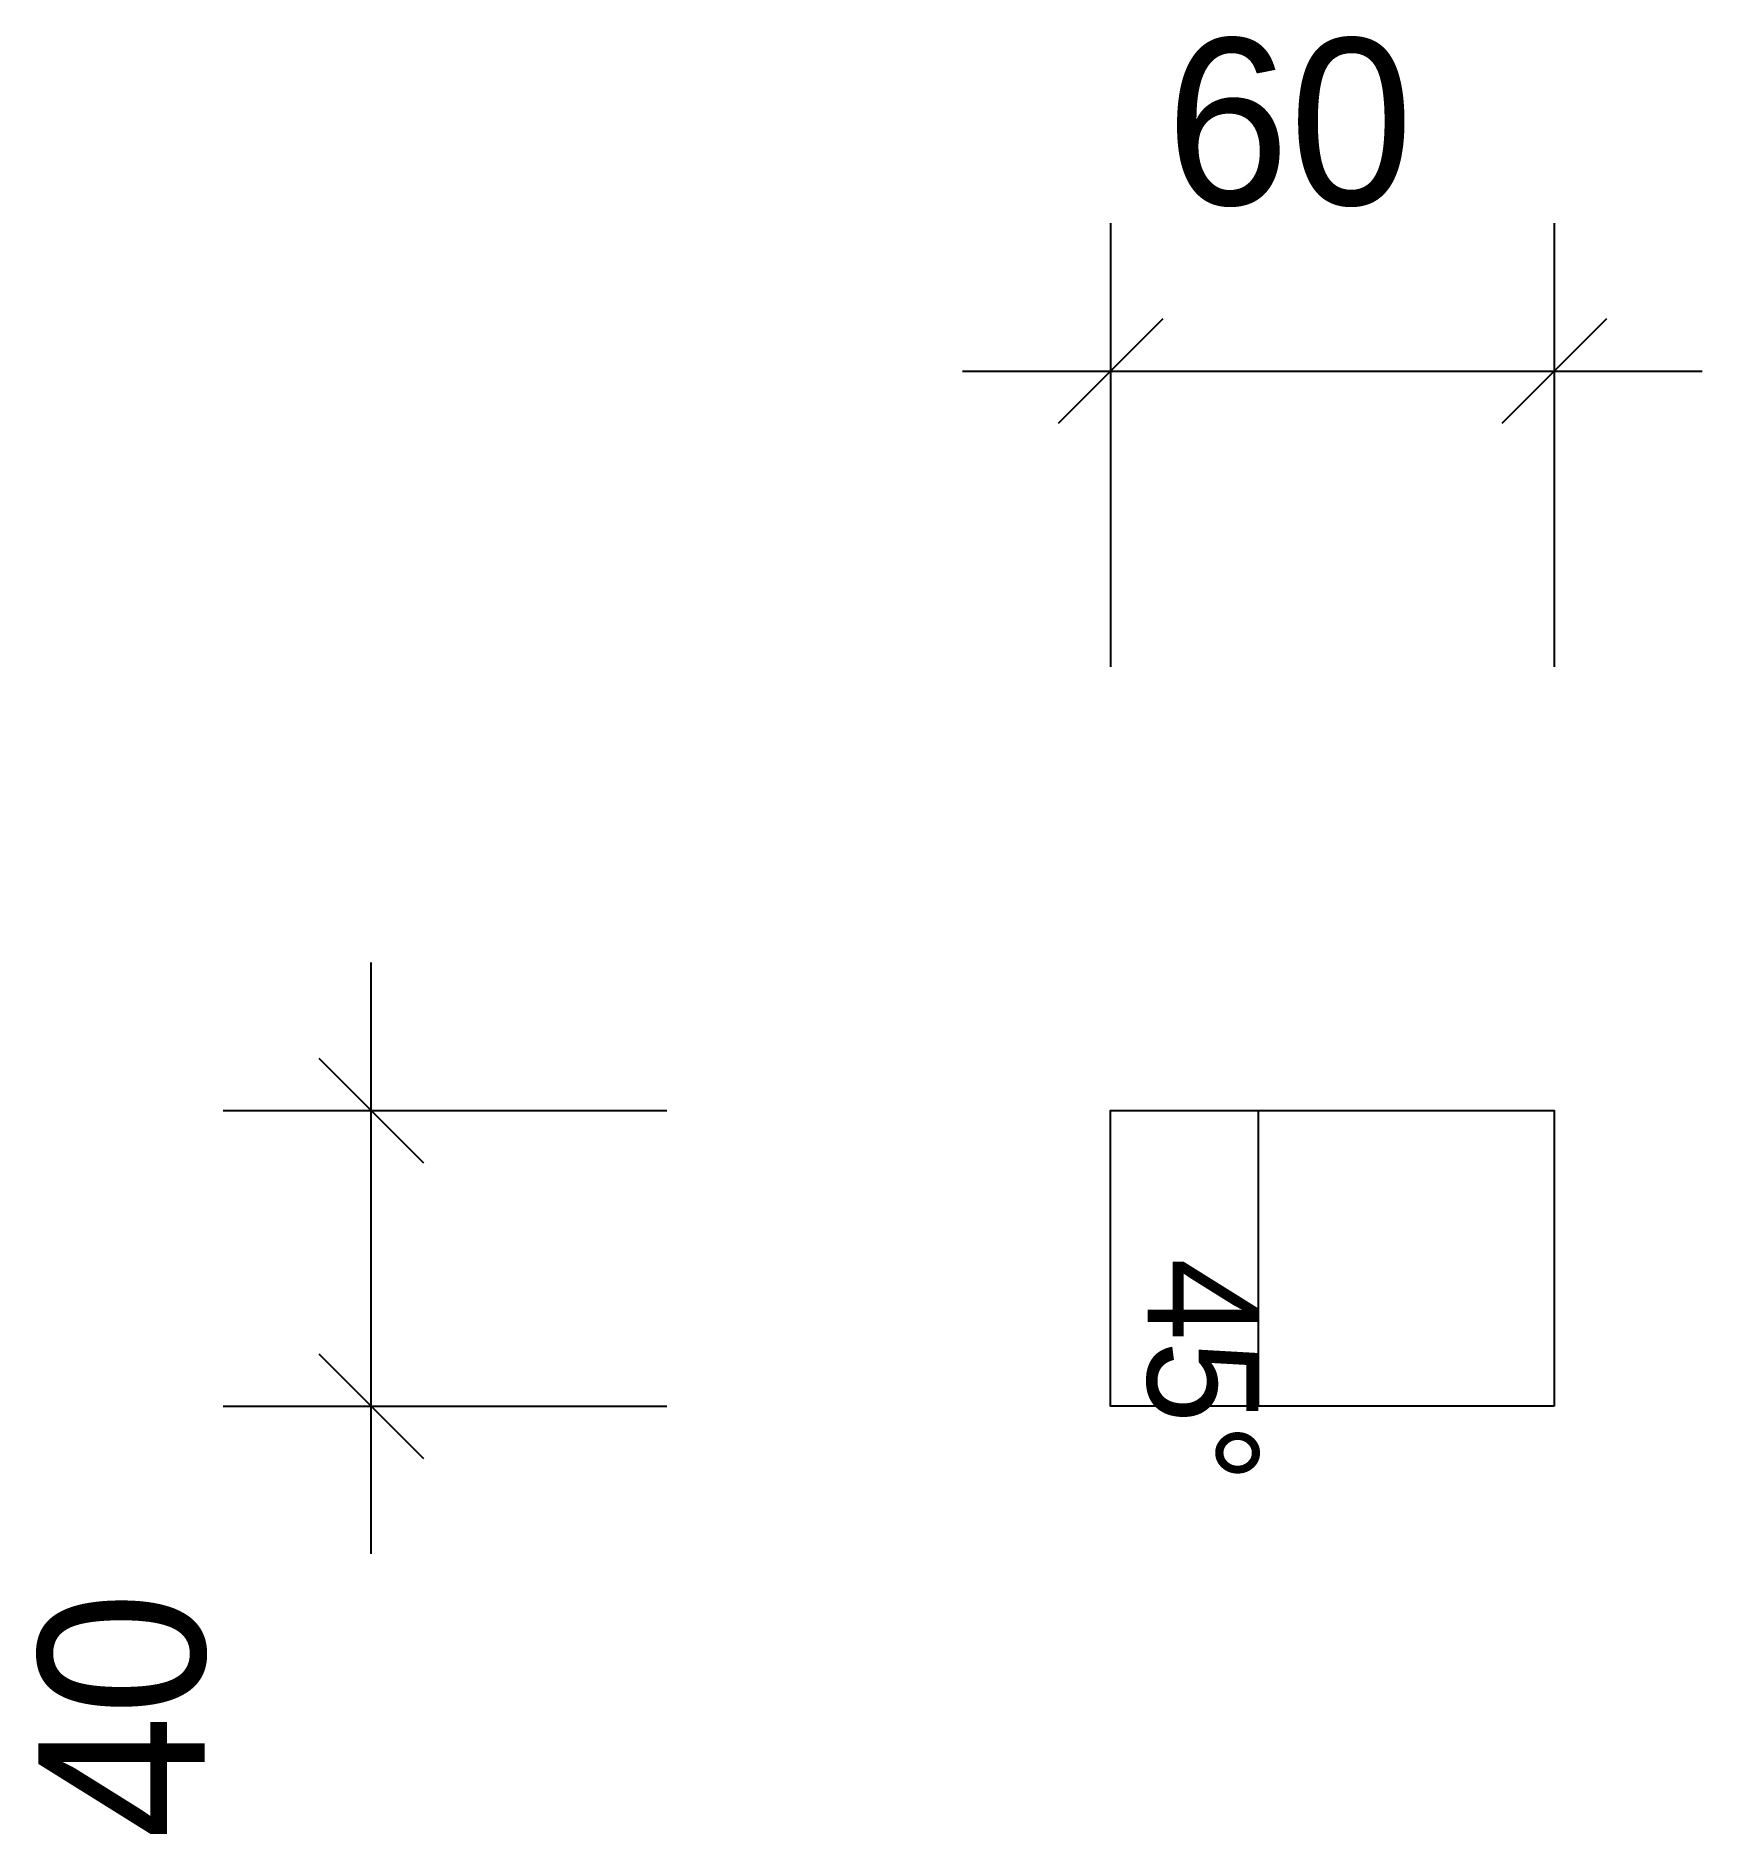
# Model space of a CAD drawing. Header units: millimetres. Extents: x -145 to 80, y -58 to 185.
import ezdxf
from ezdxf.enums import TextEntityAlignment as Align

# ---------------------------------------------------------------- set-up
doc = ezdxf.new("R2010")
doc.units = ezdxf.units.MM
for name, color, linetype in [('CONTOUR', 7, 'CONTINUOUS'), ('CUT_MITRE', 7, 'CONTINUOUS'), ('DIMLINES', 7, 'CONTINUOUS'), ('DIMLINESTEXT', 7, 'CONTINUOUS')]:
    doc.layers.add(name, color=color, linetype=linetype)

msp = doc.modelspace()

# ---------------------------------------------------------------- linework, layer by layer
at = {"layer": 'CONTOUR', "color": 0, "linetype": '0'}
msp.add_lwpolyline([(60.001, 0), (0, 0), (0, 40), (60.001, 40), (60.001, 0)], dxfattribs=at)
at = {"layer": 'CUT_MITRE', "color": 1, "linetype": '1'}
msp.add_lwpolyline([(60.001, 0), (40.001, 0), (20.001, 0), (20.001, 40), (60.001, 40), (60.001, 0)], dxfattribs=at)
at = {"layer": 'DIMLINES', "color": 0}
for p, q in [((0, 160), (0, 100)), ((60.001, 160), (60.001, 100)), ((7.071, 147.071), (-7.071, 132.929)), ((67.072, 147.071), (52.93, 132.929)), ((-20, 140), (80.001, 140)), ((-100, -20), (-100, 60)), ((-107.071, 47.071), (-92.929, 32.929)), ((-120, 40), (-60, 40)), ((-107.071, 7.071), (-92.929, -7.071)), ((-120, 0), (-60, 0))]:
    msp.add_line(p, q, dxfattribs=at)

# ---------------------------------------------------------------- texts
at = {"layer": 'DIMLINESTEXT'}
msp.add_text('60', height=22.5, dxfattribs=at).set_placement((7.464, 185), align=Align.TOP_LEFT)
for s, height, rotation, p in [('45°', 15, 270, (20.001, 20)), ('40', 22.5, 90, (-145, -58.573))]:
    msp.add_text(s, height=height, rotation=rotation, dxfattribs=at).set_placement(p, align=Align.TOP_LEFT)

doc.saveas('drawing.dxf')
